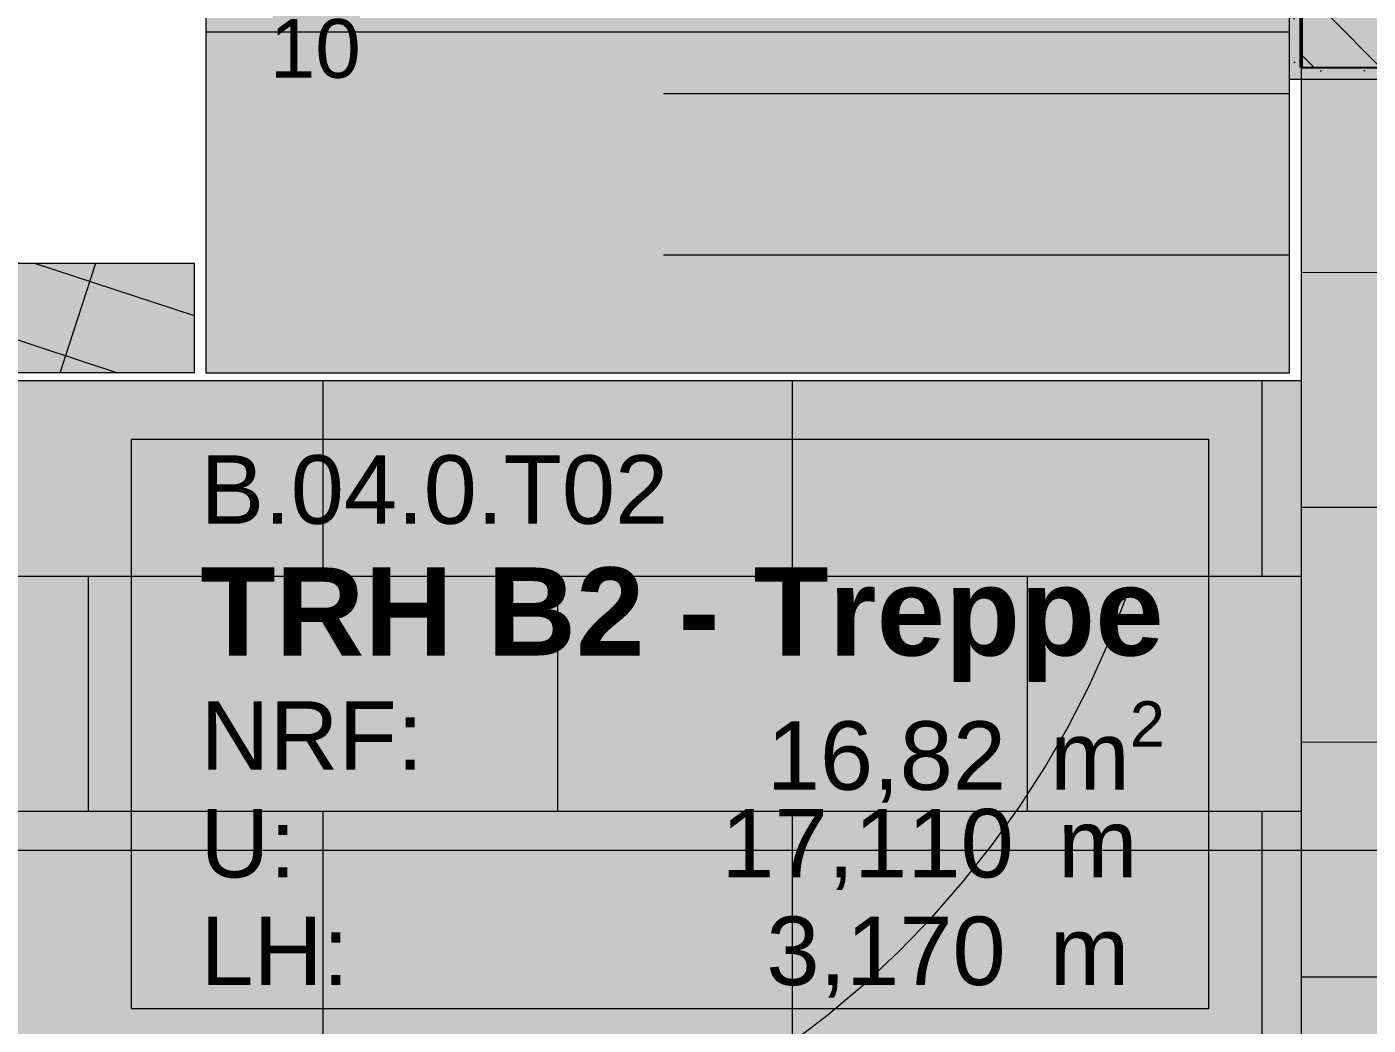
# Model space of a CAD drawing. Header units: metres. Extents: x -22.4 to 53.1, y 133.6 to 157.9.
# Drawn here: x 26.94 to 28.654, y 138.316 to 139.592 of the extents above; entities that cross this region are included whole.
import ezdxf

# ---------------------------------------------------------------- set-up
doc = ezdxf.new("R2010")
doc.units = ezdxf.units.M
doc.header["$MEASUREMENT"] = 0
for name, pattern in [('Strichlinie', [0.004, 0.003, -0.001]), ('Strichlinie-über-Schnitt', [0.0023, 0.0008, -0.0015]), ('Strichlinie_ eng', [0.0023, 0.0015, -0.0008]), ('Strichpunktlinie', [0.006703, 0.003528, -0.001764, 0, -0.001411])]:
    doc.linetypes.add(name, pattern=pattern)
for name, color, linetype in [('00  Raster', 7, 'Continuous'), ('10  Treppen + Rampen', 7, 'Continuous'), ('10  Treppen + Rampen_Deckschraffur', 7, 'Continuous'), ('10  Wand Massiv_Fenster', 7, 'Continuous'), ('10  Wand Massiv_Schnittschraffur', 7, 'Continuous'), ('20  Boden Aufbauten', 7, 'Continuous'), ('20  Boden Aufbauten_Deckschraffur', 7, 'Continuous'), ('50  NUF - Raumstempel', 7, 'Continuous')]:
    doc.layers.add(name, color=color, linetype=linetype)
doc.styles.add('ERSTELLTER_STIL_1', font='')
doc.styles.add('ERSTELLTER_STIL_3', font='')
doc.styles.get('ERSTELLTER_STIL_1').set_extended_font_data('Arial')
doc.styles.get('ERSTELLTER_STIL_3').set_extended_font_data('Arial', bold=True)
pattern_1 = [(26.86749, (-110.107942, 75.264664), (-0.0112982155, 0.0223013526), [0, -0.025])]

# ---------------------------------------------------------------- blocks, each defined once
blk = doc.blocks.new('*X1', base_point=(-23.4289, 120.7796))
at = {"layer": '20  Boden Aufbauten_Deckschraffur', "color": 254, "linetype": 'Continuous', "lineweight": 18, "ltscale": 1000, "true_color": 0xdfdfdf}
for p, q in [((27.3184, 138.8899), (27.3184, 139.1399)), ((27.9184, 138.8899), (27.9184, 139.1399)), ((28.5184, 138.8899), (28.5184, 139.1399)), ((26.1184, 138.8899), (27.0184, 138.8899)), ((26.1184, 138.8899), (27.0184, 138.8899)), ((27.0184, 138.8899), (27.9184, 138.8899)), ((27.0184, 138.5899), (27.0184, 138.8899)), ((27.6184, 138.5899), (27.6184, 138.8899)), ((27.9184, 138.8899), (28.5684, 138.8899)), ((27.9184, 138.8899), (28.5684, 138.8899)), ((28.2184, 138.5899), (28.2184, 138.8899)), ((26.1184, 138.5899), (27.0184, 138.5899)), ((27.0184, 138.5899), (27.9184, 138.5899)), ((27.0184, 138.5899), (27.9184, 138.5899)), ((27.3184, 138.2899), (27.3184, 138.5899)), ((27.9184, 138.5899), (28.5684, 138.5899)), ((27.9184, 138.2899), (27.9184, 138.5899)), ((28.5184, 138.2899), (28.5184, 138.5899))]:
    blk.add_line(p, q, dxfattribs=at)
blk = doc.blocks.new('*X23', base_point=(-23.4289, 120.7796))
at = {"layer": '20  Boden Aufbauten_Deckschraffur', "color": 254, "linetype": 'Continuous', "lineweight": 18, "ltscale": 1000, "true_color": 0xdfdfdf}
for p, q in [((28.5684, 139.278), (28.9722, 139.2788)), ((28.5684, 138.978), (28.9729, 138.9788)), ((28.5684, 138.978), (28.9729, 138.9788)), ((28.5684, 138.678), (28.9735, 138.6788)), ((28.5684, 138.378), (28.9741, 138.3788)), ((28.5684, 138.378), (28.9741, 138.3788))]:
    blk.add_line(p, q, dxfattribs=at)

msp = doc.modelspace()

# ---------------------------------------------------------------- hatches: boundary and pattern name
at = {"layer": '10  Treppen + Rampen_Deckschraffur', "linetype": 'Continuous', "lineweight": 0, "true_color": 0xffffff}
for points in [[(27.1684, 142.3349), (27.1684, 139.3649), (28.5534, 139.3649), (28.5534, 142.3349)], [(27.1684, 139.3649), (27.1684, 139.1499), (28.5534, 139.1499), (28.5534, 139.3649)]]:
    msp.add_hatch(color=7, dxfattribs=at).paths.add_polyline_path(points)
at = {"layer": '10  Wand Massiv_Schnittschraffur', "linetype": 'Continuous', "lineweight": 0, "true_color": 0xffffff}
for points in [[(28.8184, 143.5249), (28.5684, 143.5249), (28.5684, 139.5399), (28.8184, 139.5399)], [(28.5684, 139.6749), (28.5534, 139.6749), (28.5534, 139.5399), (28.5684, 139.5399)], [(28.8334, 139.5399), (28.5534, 139.5399), (28.5534, 139.5249), (28.8334, 139.5249)]]:
    msp.add_hatch(color=7, dxfattribs=at).paths.add_polyline_path(points)
at = {"layer": '10  Wand Massiv_Schnittschraffur', "linetype": 'Continuous', "lineweight": 13, "true_color": 0x000100}
h = msp.add_hatch(dxfattribs=at)
h.set_pattern_fill('Beton__Stahlbeton_0001', color=98, style=0, pattern_type=2)
h.set_pattern_definition([(135, (-110.10794, 75.26466), (0.08485281, 0.08485281), []), (135, (-110.15037, 75.22224), (0.08485281, 0.08485281), [0.09, -0.03])])
h.paths.add_polyline_path([(28.8184, 143.5249), (28.5684, 143.5249), (28.5684, 139.5399), (28.8184, 139.5399)])
h = msp.add_hatch(dxfattribs=at)
h.set_pattern_fill('Gips_0001', color=98, style=0, pattern_type=2)
h.set_pattern_definition(pattern_1)
h.paths.add_polyline_path([(28.5684, 139.6749), (28.5534, 139.6749), (28.5534, 139.5399), (28.5684, 139.5399)])
h = msp.add_hatch(dxfattribs=at)
h.set_pattern_fill('Gips_0001', color=98, style=0, pattern_type=2)
h.set_pattern_definition(pattern_1)
h.paths.add_polyline_path([(28.8334, 139.5399), (28.5534, 139.5399), (28.5534, 139.5249), (28.8334, 139.5249)])
at = {"layer": '20  Boden Aufbauten_Deckschraffur', "linetype": 'Continuous', "lineweight": 0, "true_color": 0xffffff}
for points in [[(29.0534, 143.5399), (28.8184, 143.5399), (28.8184, 139.5399), (28.5684, 139.5399), (28.5684, 138.0399), (30.7684, 138.0399), (30.7684, 138.1399), (31.0184, 138.1399), (31.0184, 139.6199), (30.7684, 139.6199), (30.7684, 143.5399), (30.5334, 143.5399), (30.5334, 143.7899), (29.0534, 143.7899)], [(26.8834, 139.2899), (26.8834, 139.1499), (27.1534, 139.1499), (27.1534, 139.2899)], [(25.4684, 138.0399), (28.5684, 138.0399), (28.5684, 139.1399), (27.1584, 139.1399), (26.8784, 139.1399), (25.4684, 139.1399)]]:
    msp.add_hatch(color=7, dxfattribs=at).paths.add_polyline_path(points)
h = msp.add_hatch(dxfattribs=at)
h.set_pattern_fill('Verband__Rechteck__20x10_42', style=0, pattern_type=2)
h.set_pattern_definition([(341.86749, (-110.10794, 75.26466), (0.03112157, 0.09503393), []), (71.86749, (-110.10794, 75.26466), (-0.19006786, 0.06224314), [])])
h.paths.add_polyline_path([(26.8834, 139.2899), (26.8834, 139.1499), (27.1534, 139.1499), (27.1534, 139.2899)])

# ---------------------------------------------------------------- linework, layer by layer
at = {"layer": '00  Raster', "color": 7, "linetype": 'Strichpunktlinie', "lineweight": 13, "ltscale": 1000}
msp.add_line((-22.0094, 138.5399), (33.1556, 138.5399), dxfattribs=at)
at = {"layer": '10  Treppen + Rampen', "color": 7, "linetype": 'Strichlinie', "lineweight": 13, "ltscale": 1000}
for p, q in [((27.1684, 142.3349), (27.1684, 139.3649)), ((28.5534, 139.3649), (28.5534, 142.3349)), ((28.5534, 139.5849), (27.1684, 139.5849))]:
    msp.add_line(p, q, dxfattribs=at)
at = {"layer": '10  Treppen + Rampen', "color": 7, "linetype": 'Continuous', "lineweight": 18, "ltscale": 1000}
for p, q in [((27.1684, 139.6349), (27.1684, 139.1499)), ((28.5534, 139.1499), (28.5534, 139.6349)), ((27.1684, 139.1499), (28.5534, 139.1499))]:
    msp.add_line(p, q, dxfattribs=at)
at = {"layer": '10  Treppen + Rampen', "color": 7, "linetype": 'Strichlinie-über-Schnitt', "lineweight": 13, "ltscale": 1000}
for p, q in [((28.5534, 139.5063), (27.1684, 139.5063)), ((27.1684, 139.3649), (27.1684, 139.1499)), ((28.5534, 139.1499), (28.5534, 139.3649)), ((28.5534, 139.2999), (27.1684, 139.2999)), ((27.1684, 139.1499), (28.5534, 139.1499))]:
    msp.add_line(p, q, dxfattribs=at)
at = {"layer": '10  Treppen + Rampen', "color": 7, "linetype": 'Strichlinie_ eng', "lineweight": 13, "ltscale": 1000}
msp.add_arc((27.1984, 139.2799), 1.22, 269.4535, 359.6354, dxfattribs=at)
at = {"layer": '10  Wand Massiv_Fenster', "color": 7, "linetype": 'Continuous', "lineweight": 13, "ltscale": 1000}
for p, q in [((28.5534, 139.5399), (28.5534, 139.6749)), ((28.5534, 139.5249), (28.5534, 139.5399)), ((28.5534, 139.5249), (28.8334, 139.5249))]:
    msp.add_line(p, q, dxfattribs=at)
at = {"layer": '10  Wand Massiv_Fenster', "color": 7, "linetype": 'Continuous', "lineweight": 50, "ltscale": 1000}
msp.add_line((28.5684, 139.5399), (28.5684, 139.6749), dxfattribs=at)
at = {"layer": '10  Wand Massiv_Fenster', "color": 7, "linetype": 'Continuous', "lineweight": 25, "ltscale": 1000}
msp.add_line((28.5684, 139.5399), (28.8184, 139.5399), dxfattribs=at)
at = {"layer": '20  Boden Aufbauten', "color": 7, "linetype": 'Continuous', "lineweight": 13, "ltscale": 1000, "flags": 128}
for points in [[(29.0534, 143.5399), (28.8184, 143.5399), (28.8184, 139.5399), (28.5684, 139.5399), (28.5684, 138.0399), (30.7684, 138.0399), (30.7684, 138.1399), (31.0184, 138.1399), (31.0184, 139.6199), (30.7684, 139.6199), (30.7684, 143.5399), (30.5334, 143.5399), (30.5334, 143.7899), (29.0534, 143.7899)], [(26.8834, 139.2899), (27.1534, 139.2899), (27.1534, 139.1499), (26.8834, 139.1499)], [(25.4684, 138.0399), (25.4684, 139.1399), (26.8784, 139.1399), (27.1584, 139.1399), (28.5684, 139.1399), (28.5684, 138.0399)]]:
    msp.add_lwpolyline(points, close=True, dxfattribs=at)
at = {"layer": '50  NUF - Raumstempel', "color": 7, "linetype": 'Continuous', "lineweight": 13, "ltscale": 1000}
for p, q in [((28.4503, 139.0644), (27.0731, 139.0644)), ((27.0731, 139.0644), (27.0731, 138.3376)), ((28.4503, 138.3376), (28.4503, 139.0644)), ((27.0731, 138.3376), (28.4503, 138.3376))]:
    msp.add_line(p, q, dxfattribs=at)
at = {"layer": '50  NUF - Raumstempel', "color": 7, "linetype": 'Strichlinie', "lineweight": 13, "ltscale": 1000, "flags": 128}
msp.add_lwpolyline([(28.5534, 143.5249), (28.5534, 142.0049), (28.5534, 139.5649), (28.5684, 139.5649), (28.5684, 138.0549), (25.4834, 138.0549), (25.4834, 143.5249)], close=True, dxfattribs=at)

# ---------------------------------------------------------------- block references
at = {"layer": '10  Treppen + Rampen', "color": 7, "linetype": 'Continuous', "lineweight": 13, "ltscale": 1000}
for name in ['*X23', '*X1']:
    msp.add_blockref(name, (-23.4289, 120.7796), dxfattribs=at)

# ---------------------------------------------------------------- texts
at = {"layer": '10  Treppen + Rampen', "color": 7, "linetype": 'Continuous', "lineweight": 13, "insert": (27.25, 139.5636), "char_height": 0.075, "attachment_point": 4, "rotation": 0.0001, "style": 'ERSTELLTER_STIL_1'}
msp.add_mtext('\\A1;{\\pql;\\fArial|b0|i0|c0|p38;10}', dxfattribs=at)
at = {"layer": '50  NUF - Raumstempel', "color": 7, "linetype": 'Continuous', "lineweight": 18, "attachment_point": 1}
for s, insert, char_height, style in [('\\A1;{\\pql;\\pt0;\\fArial|b0|i0|c0|p38;B.04.0.T02}', (27.1615, 139.0444), 0.0875, 'ERSTELLTER_STIL_1'), ('\\A1;{\\pqj;\\pt0;\\fArial|b1|i0|c0|p38;TRH B2 - Treppe}', (27.1615, 138.9011), 0.1125, 'ERSTELLTER_STIL_3'), ('\\A1;{\\pqj;\\pt0;\\fArial|b0|i0|c0|p38;NRF: }', (27.1615, 138.7301), 0.0875, 'ERSTELLTER_STIL_1'), ('\\A1;{\\pql;\\pt0,0.1;\\fArial|b0|i0|c0|p38;16,82\\fArial|b0|i0|c0|p38;\\A1{\\H.66x;\\S^  ;}\\fArial|b0|i0|c0|p38; m\\fArial|b0|i0|c0|p38;\\A1{\\H.66x;\\S2^  ;}}', (27.8853, 138.7301), 0.0875, 'ERSTELLTER_STIL_1'), ('\\A1;{\\pqj;\\pt0;\\fArial|b0|i0|c0|p38;U: }', (27.1615, 138.5926), 0.0875, 'ERSTELLTER_STIL_1'), ('\\A1;{\\pql;\\pt0,0.1;\\fArial|b0|i0|c0|p38;17,110\\fArial|b0|i0|c0|p38;\\A1{\\H.66x;\\S^  ;}\\fArial|b0|i0|c0|p38; m\\fArial|b0|i0|c0|p38;\\A1{\\H.66x;\\S^  ;}}', (27.8272, 138.5926), 0.0875, 'ERSTELLTER_STIL_1'), ('\\A1;{\\pqj;\\pt0;\\fArial|b0|i0|c0|p38;LH: }', (27.1615, 138.4551), 0.0875, 'ERSTELLTER_STIL_1'), ('\\A1;{\\pql;\\pt0,0.1;\\fArial|b0|i0|c0|p38;3,170\\fArial|b0|i0|c0|p38;\\A1{\\H.66x;\\S^  ;}\\fArial|b0|i0|c0|p38; m\\fArial|b0|i0|c0|p38;\\A1{\\H.66x;\\S^  ;}}', (27.8848, 138.4551), 0.0875, 'ERSTELLTER_STIL_1')]:
    msp.add_mtext(s, dxfattribs=dict(at, insert=insert, char_height=char_height, style=style))

doc.saveas('drawing.dxf')
